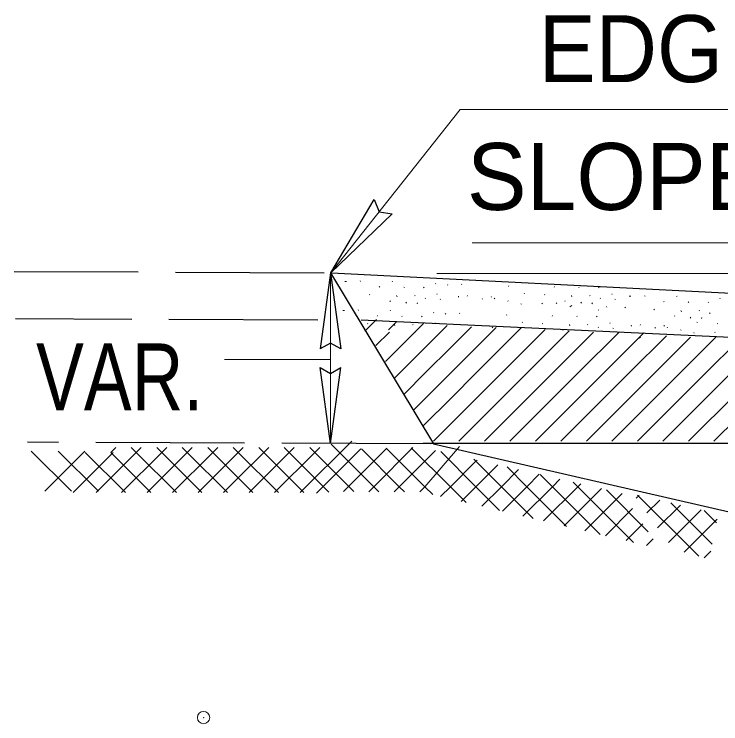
# Model space of a CAD drawing. Extents: x 328 to 697, y 421 to 687.
# Drawn here: x 441.38 to 455.63, y 548.51 to 562.82 of the extents above; entities that cross this region are included whole.
import ezdxf

# ---------------------------------------------------------------- set-up
doc = ezdxf.new("R2010")
doc.units = 0
doc.header["$LTSCALE"] = 0.5
doc.header["$PDMODE"] = 32
doc.header["$PDSIZE"] = 0.25
doc.linetypes.add('LONG_DASHED', pattern=[7.5, 6, -1.5])
doc.layers.add('1', color=7, linetype='Continuous', lineweight=13)

msp = doc.modelspace()

# ---------------------------------------------------------------- linework, layer by layer
at = {"layer": '1', "lineweight": 25}
for p, q in [((447.7601, 557.6064), (448.6333, 559.0872)), ((447.7601, 557.6064), (449.0003, 558.7968)), ((447.7547, 557.6034), (447.5441, 556.0708)), ((447.7541, 557.6058), (449.8334, 554.1574)), ((447.7547, 557.6034), (447.9653, 556.0708)), ((447.774, 557.6095), (476.7732, 556.1166)), ((448.372, 556.6578), (476.6411, 555.3425)), ((447.7547, 554.1641), (447.5441, 555.6968)), ((447.7547, 554.1641), (447.9653, 555.6968)), ((449.6206, 554.1723), (461.8633, 554.1741)), ((449.8334, 554.1574), (469.4416, 549.6546))]:
    msp.add_line(p, q, dxfattribs=at)
at = {"layer": '1'}
for p, q in [((450.6113, 558.2137), (468.1615, 558.2137)), ((447.7547, 557.6034), (447.7547, 554.1641)), ((468.2777, 557.5934), (449.9011, 557.5922)), ((448.3529, 557.4426), (448.3629, 557.4328)), ((448.0771, 557.4328), (448.0426, 557.4328)), ((448.737, 557.3195), (448.7469, 557.3293)), ((448.998, 557.4278), (449.0079, 557.4377)), ((449.2346, 557.3195), (449.2445, 557.3096)), ((449.6336, 557.3145), (449.6435, 557.3046)), ((449.8701, 557.3933), (449.88, 557.3833)), ((450.1113, 557.3589), (450.1212, 557.3688)), ((450.3969, 557.3687), (450.4068, 557.3786)), ((451.3429, 557.3342), (451.3528, 557.3441)), ((452.264, 557.3195), (452.2738, 557.3293)), ((452.7616, 557.3195), (452.7715, 557.3096)), ((453.1606, 557.3145), (453.1705, 557.3046)), ((448.5402, 557.1718), (448.5501, 557.1618)), ((449.8995, 557.1718), (449.9093, 557.1816)), ((451.6583, 557.1963), (451.6682, 557.1863)), ((452.0672, 557.1718), (452.077, 557.1618)), ((453.4264, 557.1718), (453.4363, 557.1816)), ((448.9537, 557.0288), (448.9635, 557.0388)), ((449.0968, 557.1223), (449.0868, 557.1471)), ((449.274, 557.0141), (449.2888, 556.9943)), ((449.4513, 557.1421), (449.4611, 557.1521)), ((449.663, 557.088), (449.673, 557.0978)), ((449.9636, 557.0781), (449.9736, 557.0683)), ((450.333, 557.1373), (450.3379, 557.1126)), ((450.5102, 557.1373), (450.5201, 557.1471)), ((450.8111, 557.088), (450.8209, 557.0781)), ((450.9933, 557.1273), (451.0031, 557.1176)), ((451.0573, 557.0928), (451.0672, 557.0828)), ((451.3282, 557.0436), (451.3381, 557.0338)), ((452.4806, 557.0288), (452.4905, 557.0388)), ((452.6238, 557.1223), (452.6138, 557.1471)), ((452.801, 557.0141), (452.8158, 556.9943)), ((452.9782, 557.1421), (452.9881, 557.1521)), ((453.19, 557.088), (453.1999, 557.0978)), ((453.4906, 557.0781), (453.5006, 557.0683)), ((453.8128, 557.1336), (453.7783, 557.1336)), ((454.0886, 557.1434), (454.0986, 557.1336)), ((454.4727, 557.0203), (454.4826, 557.0302)), ((454.7337, 557.1286), (454.7436, 557.1385)), ((454.9703, 557.0203), (454.9802, 557.0104)), ((455.3693, 557.0153), (455.3792, 557.0054)), ((455.6058, 557.0941), (455.6157, 557.0842)), ((449.5006, 556.9845), (449.5105, 557.0041)), ((451.5942, 556.9845), (451.604, 556.9746)), ((452.0178, 556.9943), (452.0278, 556.9845)), ((452.3083, 556.9895), (452.3181, 556.9993)), ((452.5843, 556.9205), (452.6188, 556.95)), ((453.0276, 556.9845), (453.0374, 557.0041)), ((453.3183, 556.9253), (453.3282, 556.9155)), ((453.6924, 556.9008), (453.7023, 556.9108)), ((454.2758, 556.8726), (454.2858, 556.8626)), ((448.0363, 556.8481), (448.0018, 556.8481)), ((448.3122, 556.8579), (448.3221, 556.8481)), ((448.6962, 556.7348), (448.7062, 556.7447)), ((448.9573, 556.8431), (448.9672, 556.853)), ((449.1938, 556.7348), (449.2038, 556.7249)), ((449.5928, 556.7298), (449.6028, 556.7199)), ((449.8293, 556.8086), (449.8392, 556.7987)), ((450.0705, 556.7742), (450.0803, 556.7842)), ((450.3561, 556.784), (450.366, 556.7939)), ((451.3021, 556.7494), (451.312, 556.7594)), ((452.2232, 556.7348), (452.2331, 556.7447)), ((452.7208, 556.7348), (452.7308, 556.7249)), ((453.1198, 556.7298), (453.1298, 556.7199)), ((453.1555, 556.8516), (453.1654, 556.8615)), ((454.6893, 556.7297), (454.6992, 556.7396)), ((454.8324, 556.8232), (454.8225, 556.8479)), ((455.1869, 556.8429), (455.1968, 556.8528)), ((455.3987, 556.7888), (455.4087, 556.7987)), ((448.6841, 556.6651), (448.4494, 556.4304)), ((448.4994, 556.5871), (448.5093, 556.5772)), ((448.8638, 555.8158), (449.6336, 556.5855)), ((449.0778, 556.6107), (448.9228, 556.4541)), ((449.8587, 556.5871), (449.8686, 556.5969)), ((451.6174, 556.6117), (451.6273, 556.6017)), ((452.0264, 556.5871), (452.0363, 556.5772)), ((453.3856, 556.5871), (453.3956, 556.5969)), ((455.0097, 556.7148), (455.0244, 556.6952)), ((455.1444, 556.6117), (455.1543, 556.6017)), ((455.2363, 556.6853), (455.2462, 556.7049)), ((455.5533, 556.5871), (455.5633, 556.5772)), ((449.0559, 556.5377), (449.046, 556.5624)), ((449.4104, 556.5574), (449.4203, 556.5674)), ((450.1859, 556.1093), (450.5963, 556.5197)), ((450.1859, 555.5951), (451.098, 556.5073)), ((450.4693, 556.5526), (450.4793, 556.5624)), ((450.7002, 555.5951), (451.5998, 556.4948)), ((450.9526, 556.5427), (450.9623, 556.5328)), ((451.0164, 556.5081), (451.0263, 556.4982)), ((451.2144, 555.5951), (452.0813, 556.4619)), ((452.4398, 556.4442), (452.4498, 556.4541)), ((452.5829, 556.5377), (452.573, 556.5624)), ((452.9373, 556.5574), (452.9473, 556.5674)), ((453.1493, 556.5033), (453.1591, 556.5132)), ((453.4498, 556.4934), (453.4598, 556.4836)), ((453.8192, 556.5526), (453.8241, 556.5279)), ((453.9963, 556.5526), (454.0062, 556.5624)), ((454.2973, 556.5033), (454.3072, 556.4934)), ((454.4795, 556.5427), (454.4893, 556.5328)), ((454.5434, 556.5081), (454.5534, 556.4982)), ((454.8144, 556.4589), (454.8243, 556.4491)), ((448.6711, 556.1378), (448.9432, 556.4098)), ((449.4598, 556.3998), (449.4697, 556.4194)), ((451.7286, 555.5951), (452.5694, 556.4358)), ((452.2436, 555.5951), (453.0578, 556.4094)), ((452.7578, 555.5951), (453.5665, 556.4037)), ((453.7863, 556.1093), (454.075, 556.3981)), ((453.7863, 555.5951), (454.5292, 556.3379)), ((453.9768, 556.2915), (454.0064, 556.3062)), ((454.3005, 555.5951), (455.0173, 556.3119)), ((454.8148, 555.5951), (455.5259, 556.3063)), ((455.0803, 556.3998), (455.0903, 556.3899)), ((455.504, 556.4097), (455.5138, 556.3998)), ((455.3289, 555.5951), (455.9938, 556.2598)), ((449.6717, 555.5951), (450.1859, 556.1093)), ((453.272, 555.5951), (453.7863, 556.1093)), ((445.6172, 555.8583), (447.7547, 555.8583)), ((449.2386, 555.162), (449.6717, 555.5951)), ((449.4346, 554.8437), (450.1859, 555.5951)), ((450.1859, 554.5666), (451.2144, 555.5951)), ((450.1859, 555.0808), (450.7002, 555.5951)), ((450.3437, 554.2101), (451.7286, 555.5951)), ((450.8586, 554.2101), (452.2436, 555.5951)), ((451.3728, 554.2101), (452.7578, 555.5951)), ((451.887, 554.2101), (453.272, 555.5951)), ((452.4013, 554.2101), (453.7863, 555.5951)), ((453.7863, 554.5666), (454.8148, 555.5951)), ((453.7863, 555.0808), (454.3005, 555.5951)), ((453.9439, 554.2101), (455.3289, 555.5951)), ((454.4588, 554.2101), (455.8438, 555.5951)), ((454.973, 554.2101), (456.358, 555.5951)), ((455.4873, 554.2101), (456.8723, 555.5951)), ((449.627, 554.5219), (450.1859, 555.0808)), ((452.9155, 554.2101), (453.7863, 555.0808)), ((449.8294, 554.2101), (450.1859, 554.5666)), ((453.4298, 554.2101), (453.7863, 554.5666)), ((447.1428, 553.1743), (448.1828, 554.2145)), ((448.6283, 553.2925), (447.7701, 554.1508)), ((442.5313, 553.2016), (441.7215, 554.0113)), ((441.9944, 553.2016), (442.8043, 554.0113)), ((443.0749, 553.2016), (442.2653, 554.0113)), ((443.323, 553.9842), (443.4243, 554.0854)), ((443.8373, 553.9842), (443.736, 554.0854)), ((443.8373, 553.9842), (443.9385, 554.0854)), ((444.3521, 553.9842), (444.2508, 554.0854)), ((444.3521, 553.9842), (444.4533, 554.0854)), ((444.8663, 553.9842), (444.7651, 554.0854)), ((444.8663, 553.9842), (444.9676, 554.0854)), ((445.3806, 553.9842), (445.2793, 554.0854)), ((445.3806, 553.9842), (445.4819, 554.0854)), ((445.8949, 553.9842), (445.7937, 554.0854)), ((445.8949, 553.9842), (445.9962, 554.0854)), ((446.4092, 553.9842), (446.3079, 554.0854)), ((446.4092, 553.9842), (446.5104, 554.0854)), ((446.9233, 553.9842), (446.8221, 554.0854)), ((446.9233, 553.9842), (447.0246, 554.0854)), ((447.4376, 553.9842), (447.3363, 554.0854)), ((447.4376, 553.9842), (447.5388, 554.0854)), ((447.4708, 553.1634), (448.3648, 554.0575)), ((448.0157, 553.1942), (448.8909, 554.0693)), ((449.1432, 553.2925), (448.3779, 554.0578)), ((448.6283, 553.2925), (449.4169, 554.0811)), ((449.6574, 553.2925), (448.8808, 554.0691)), ((449.1432, 553.2925), (449.8743, 554.0238)), ((450.1717, 553.2925), (449.3838, 554.0803)), ((449.6574, 553.2925), (450.3564, 554.1015)), ((442.5653, 553.1743), (443.3752, 553.9842)), ((443.6185, 553.1743), (442.8088, 553.9842)), ((443.0275, 553.1743), (443.8373, 553.9842)), ((444.1328, 553.1743), (443.323, 553.9842)), ((443.5424, 553.1743), (444.3521, 553.9842)), ((444.6471, 553.1743), (443.8373, 553.9842)), ((444.0566, 553.1743), (444.8663, 553.9842)), ((445.1619, 553.1743), (444.3521, 553.9842)), ((444.5708, 553.1743), (445.3806, 553.9842)), ((445.6762, 553.1743), (444.8663, 553.9842)), ((445.0851, 553.1743), (445.8949, 553.9842)), ((445.8949, 553.4699), (445.3806, 553.9842)), ((445.8949, 553.4699), (446.4092, 553.9842)), ((446.7047, 553.1743), (445.8949, 553.9842)), ((446.1136, 553.1743), (446.9233, 553.9842)), ((447.2188, 553.1743), (446.4092, 553.9842)), ((446.6278, 553.1743), (447.4376, 553.9842)), ((447.7223, 553.1853), (446.9233, 553.9842)), ((448.2225, 553.1997), (447.4376, 553.9842)), ((450.6859, 553.2925), (449.9788, 553.9998)), ((450.1717, 553.2925), (450.6859, 553.8068)), ((450.6859, 553.8068), (450.6467, 553.8459)), ((450.6859, 553.8068), (450.7104, 553.8313)), ((451.2002, 553.2925), (450.6859, 553.8068)), ((450.6859, 553.2925), (451.1285, 553.735)), ((451.2002, 553.2925), (451.5466, 553.6389)), ((451.7143, 553.2925), (451.3147, 553.6922)), ((445.5993, 553.1743), (445.8949, 553.4699)), ((446.1904, 553.1743), (445.8949, 553.4699)), ((451.7143, 553.2925), (451.9645, 553.5427)), ((452.2287, 553.2925), (451.9826, 553.5385)), ((452.2287, 553.2925), (452.3826, 553.4464)), ((448.5271, 553.1913), (448.6283, 553.2925)), ((448.7296, 553.1913), (448.6283, 553.2925)), ((449.0419, 553.1913), (449.1432, 553.2925)), ((449.2444, 553.1913), (449.1432, 553.2925)), ((449.5562, 553.1913), (449.6574, 553.2925)), ((449.8167, 553.1332), (449.6574, 553.2925)), ((449.9748, 553.0956), (450.1717, 553.2925)), ((450.4914, 552.9728), (450.1717, 553.2925)), ((450.3903, 552.9968), (450.6859, 553.2925)), ((451.1661, 552.8123), (450.6859, 553.2925)), ((450.8057, 552.8981), (451.2002, 553.2925)), ((451.8408, 552.6519), (451.2002, 553.2925)), ((451.2212, 552.7993), (451.7143, 553.2925)), ((451.6367, 552.7005), (452.2287, 553.2925)), ((452.5153, 552.4916), (451.7143, 553.2925)), ((452.0527, 552.6016), (452.7435, 553.2925)), ((453.19, 552.3312), (452.2287, 553.2925)), ((452.7435, 553.2925), (452.6514, 553.3847)), ((452.7435, 553.2925), (452.8012, 553.3502)), ((453.8655, 552.1706), (452.7435, 553.2925)), ((452.4681, 552.5028), (453.2192, 553.2539)), ((452.8835, 552.404), (453.6372, 553.1578)), ((454.1641, 552.3862), (453.3194, 553.2309)), ((453.9208, 553.0618), (453.9771, 553.118)), ((454.9942, 552.0776), (453.9465, 553.1253)), ((454.1368, 552.7628), (454.3941, 553.0203)), ((454.3523, 552.4642), (454.8107, 552.9225)), ((453.299, 552.3053), (453.8462, 552.8525)), ((454.9942, 552.5918), (455.2271, 552.8248)), ((455.5376, 552.5626), (455.2903, 552.8099)), ((455.4508, 552.1352), (454.9942, 552.5918)), ((453.7144, 552.2065), (454.0546, 552.5467)), ((454.13, 552.1077), (454.2631, 552.2409)), ((454.8873, 551.9707), (454.9942, 552.0776)), ((455.2913, 551.8605), (455.4216, 551.9907))]:
    msp.add_line(p, q, dxfattribs=at)
at = {"layer": '1', "linetype": 'LONG_DASHED', "lineweight": 25}
for p, q in [((447.6271, 557.6023), (441.3774, 557.6272)), ((447.4984, 556.6513), (441.4045, 556.6755)), ((449.773, 554.1561), (441.6488, 554.1884))]:
    msp.add_line(p, q, dxfattribs=at)
at = {"layer": '1'}
for points in [[(447.7601, 557.6064), (450.368, 560.9027), (471.0192, 560.9027)], [(449.0428, 555.4803), (449.1574, 555.5951), (450.1081, 556.5458)], [(454.5678, 552.1654), (454.9942, 552.5918), (454.6183, 552.9676)], [(455.1812, 551.8905), (454.9942, 552.0776), (455.5525, 552.6358)]]:
    msp.add_lwpolyline(points, dxfattribs=at)
at = {"layer": '1', "lineweight": 25}
for points in [[(448.6333, 559.0872), (448.7369, 558.8372), (449.0003, 558.7968)], [(447.9653, 556.0708), (447.7525, 556.1893), (447.5441, 556.0708)], [(447.5441, 555.6968), (447.7568, 555.5782), (447.9653, 555.6968)]]:
    msp.add_lwpolyline(points, dxfattribs=at)
at = {"layer": '1'}
msp.add_point((445.1958, 548.6361), dxfattribs=at)

# ---------------------------------------------------------------- texts
for s, width, p in [('EDGE OF SHOULDER', 0.95, (451.9558, 561.4527)), ('VAR.', 0.8, (441.8188, 554.832))]:
    msp.add_text(s, height=1.35, dxfattribs=dict(at, width=width)).set_placement(p)
msp.add_text("SLOPE 1/2'' TO 1'' PER FT.", height=1.35, dxfattribs=at).set_placement((450.5053, 558.8747))

doc.saveas('drawing.dxf')
